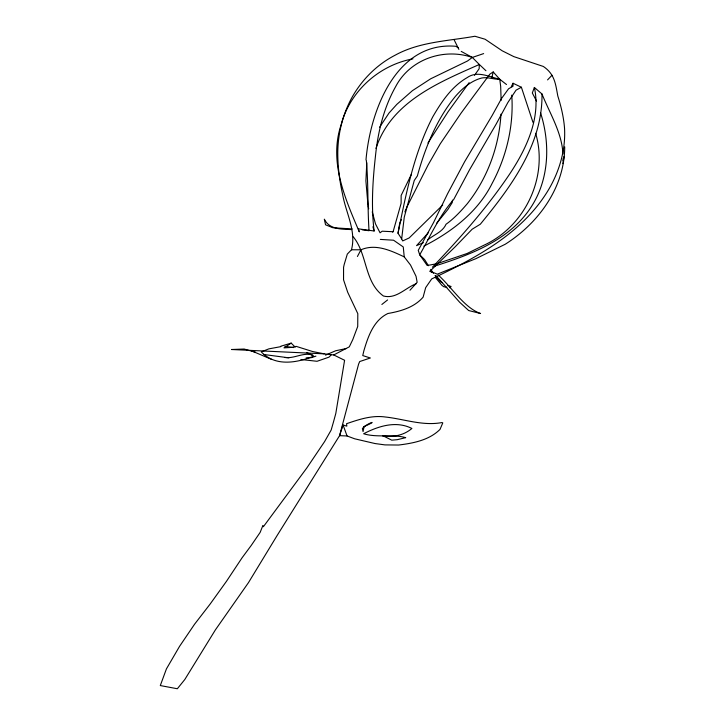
<?xml version="1.0" encoding="UTF-8"?>
<svg xmlns="http://www.w3.org/2000/svg" width="725" height="725" viewBox="0 0 725 725"><rect width="100%" height="100%" fill="white"/><g stroke="black" fill="none" stroke-linecap="round" stroke-linejoin="round"><path stroke-width="1.09" d="M532.975 122.353L521.384 87.245L513.037 83.248L513.001 86.266L508.569 88.785L501.528 98.5L492.148 115.52L464.634 161.711L447.615 193.666L433.487 222.684L418.234 250.324L419.721 254.81L427.215 265.513L435.988 263.891M562.972 160.832L563.08 158.585M536.518 101.029L532.313 92.999L534.37 87.462L541.983 93.996C542.762 144.357 510.781 187.104 480.303 224.224L472.156 229.218L455.237 246.736L430.007 271.186L437.338 274.159L475.836 258.689L505.162 244.289C538.494 223.191 564.684 187.422 564.702 146.831M383.597 436.051L391.754 440.166L397.218 439.685L405.737 437.646C392.642 433.931 377.236 437.936 363.624 433.758C378.359 426.11 396.104 420.446 411.9 428.466C403.734 435.435 392.977 437.447 382.573 435.879M500.975 114.133C499.135 146.441 487.454 178.241 467.326 203.653C460.919 211.129 454.067 218.597 446.038 224.243C442.622 232.054 433.786 234.728 427.641 239.984M366.796 162.744L365.898 180.897L367.938 204.577M442.739 205.012L409.19 237.936L402.701 240.936L401.668 238.888L404.269 217.137L414.265 180.48L417.355 175.948C425.185 147.574 436.55 119.444 455.336 96.443C461.97 88.849 469.882 81.88 479.578 78.635C486.257 76.08 492.991 79.569 499.724 79.233L506.503 84.526M452.472 200.127L452.228 202.583L447.923 209.398L436.667 223.237M401.668 238.888L398.025 233.26L399.674 223.445L401.433 219.494M333.718 354.951L349.287 346.84L352.785 339.599L357.724 326.449L357.806 313.662L347.71 292.293L343.55 279.832L343.568 267.289L344.221 264.38L347.311 254.085L351.48 249.781C356.464 230.722 345.78 212.697 342.572 194.191C339.472 180.344 337.678 166.152 337.778 151.96C338.077 132.738 342.961 113.598 352.341 96.797C362.292 79.306 377.118 64.498 395.043 55.254C419.548 41.697 448.014 41.098 474.911 36.25L485.079 39.232L502.226 50.813L513.798 56.613L543.333 66.455C554.761 74.158 555.513 83.864 557.815 96.026C561.123 106.484 563.669 117.169 564.53 128.135C565.699 148.335 560.244 168.427 550.628 186.089C525.263 231.855 477.258 257.384 431.701 278.917L425.675 287.635L423.128 297.132C414.202 307.454 400.825 311.224 387.866 313.508C373.511 320.423 368.064 336.563 363.859 350.827L362.754 355.576L370.357 357.987L359.7 361.548L358.603 364.095L339.563 435.671L277.258 535.295L248.494 582.601L215.416 629.844L184.784 679.533L177.344 688.75L160.297 685.56L166.424 668.894L179.537 646.383L194.517 624.298L210.141 604.052L226.445 581.35L242.078 557.788L251.194 545.499L260.148 532.395L262.876 525.553L263.374 526.722L306.711 468.114L324.583 441.616L331.162 430.043L333.428 422.158L335.802 413.449L344.593 360.271L333.718 354.951L324.229 353.845L231.574 349.504L244.144 349.042L255.427 352.187M562.899 163.614L564.041 156.355M398.025 233.26C406.054 193.611 413.984 153.066 432.78 116.825C441.452 101.826 451.72 86.556 467.027 77.693C477.521 70.28 488.949 76.895 499.724 79.233L500.676 86.384L501.129 100.367M491.922 77.267L493.218 71.938L499.724 79.233M392.452 232.063L393.104 231.728L401.115 203.344L401.152 195.451L411.474 174.172M404.903 211.936L406.063 208.9M341.865 427.968L343.079 425.022L346.831 426.128L346.568 423.699C359.111 419.394 372.052 415.044 385.573 417.029C404.36 419.095 422.911 426.173 441.978 422.557L442.785 422.902L440.012 429.408C429.082 440.256 413.332 443.202 398.65 445.032L384.993 444.896L375.024 443.546L354.634 438.788L347.058 435.961L339.563 435.671L343.079 425.022L347.058 435.961M375.958 148.426C391.065 101.935 438.562 82.523 479.343 64.489L485.94 70.733M406.453 207.885L428.085 165.01L440.247 143.804L461.037 113.182L473.026 96.86L489.892 74.113L493.218 71.938M511.261 86.728L513.037 83.248M357.416 256.487L360.968 249.79C375.65 243.428 390.884 250.569 404.233 256.877L410.54 265.06L416.032 276.27L417.156 282.297L409.96 290.254M427.958 142.961L448.195 111.605L469.138 82.65M379.619 127.201L389.017 113.018L396.82 104.364L412.416 90.67L430.722 78.771L467.516 60.991L472.31 57.438L483.647 53.596M474.494 75.337L479.143 68.73L479.343 64.489L472.31 57.438L461.227 51.393M428.212 232.852L416.549 245.63L423.409 242.621M547.565 79.904L551.997 75.228M432.408 267.235C459.967 238.19 486.738 208.03 509.168 174.779C525.96 149.694 541.104 118.284 534.37 87.462M331.298 354.806L328.996 357.144L317.033 361.286L300.938 359.5M381.858 304.464L387.576 299.942M449.917 287.798L451.086 286.475L447.86 285.514M295.184 347.13L291.187 343.115L283.983 347.873L292.374 347.357L296.199 346.369L312.692 351.553L324.229 353.845M416.458 283.602C405.384 287.762 396.267 299.38 383.407 295.999C364.068 281.934 367.657 254.366 353.247 236.803M423.835 246.156C451.784 231.882 478.038 211.872 492.275 183.117C506.621 156.337 513.88 125.488 511.759 95.102M521.384 87.245L516.028 90.181L507.817 102.606L496.145 124.129L469.474 169.913L453.741 199.448C439.287 215.742 430.442 236.033 419.721 254.81L424.587 259.559L428.466 265.74M325.534 355.141L335.684 350.755L346.16 348.571M437.084 263.692L467.118 253.478L483.938 245.222C524.9 226.499 548.653 177.054 535.639 133.309M434.493 266.157C470.543 254.774 509.621 240.22 531.135 207.033C549.206 179.356 550.42 143.795 540.587 112.937M280.802 346.215L291.187 343.115M412.951 58.843C378.967 65.15 349.93 91.305 341.103 124.845C328.715 161.512 345 198.514 359.319 231.873L358.277 228.828L374.118 230.994C371.118 206.462 372.65 181.413 375.378 156.872C377.798 132.503 383.579 108.016 395.687 86.565C409.997 59.187 443.754 47.623 472.31 57.438M280.802 346.65L268.866 348.87L261.263 351.879C275.364 366.805 296.77 362.908 313.816 356.156L306.793 352.54M284.907 346.323L293.589 347.565M284.907 357.507C294.64 358.793 302.905 352.114 312.792 355.014M306.14 357.86L311.134 357.706L315.937 356.147M352.187 228.937L332.884 227.741L325.552 224.813L324.338 219.186C329.286 229.58 341.702 229.2 351.534 229.562M351.48 249.781L360.968 249.79M393.104 231.728L382.166 231.203L380.063 232.816L375.496 223.916L372.242 211.863M380.326 239.404L393.566 240.22L403.263 246.962L404.233 256.877M288.876 357.833L263.619 354.471M362.201 229.825L369.034 230.731C367.475 207.296 368.445 183.733 366.333 160.37L365.998 159.853C370.158 111.251 395.796 41.216 455.835 46.282L458.3 47.85M446.863 287.263L443.818 286.737L441.996 285.405L435.272 277.358M271.531 359.355L250.66 350.474M442.359 282.687L440.528 281.744L435.063 275.527M430.007 271.186L431.819 272.319M438.136 274.956C451.992 287.426 464.136 307.79 480.584 313.526L468.694 310.536L459.641 302.243L436.015 275.681M430.822 269.392L433.468 273.334M430.813 270.298L431.828 271.984M454.013 39.576L458.889 49.4M541.983 93.996C549.894 113.653 561.857 132.448 562.99 154.126M372.922 226.753L374.118 230.994M368.037 205.673L368.699 208.818M364.095 426.545L363.071 431.574L362.382 428.584C366.75 423.038 380.997 419.104 364.095 426.545"/></g></svg>
